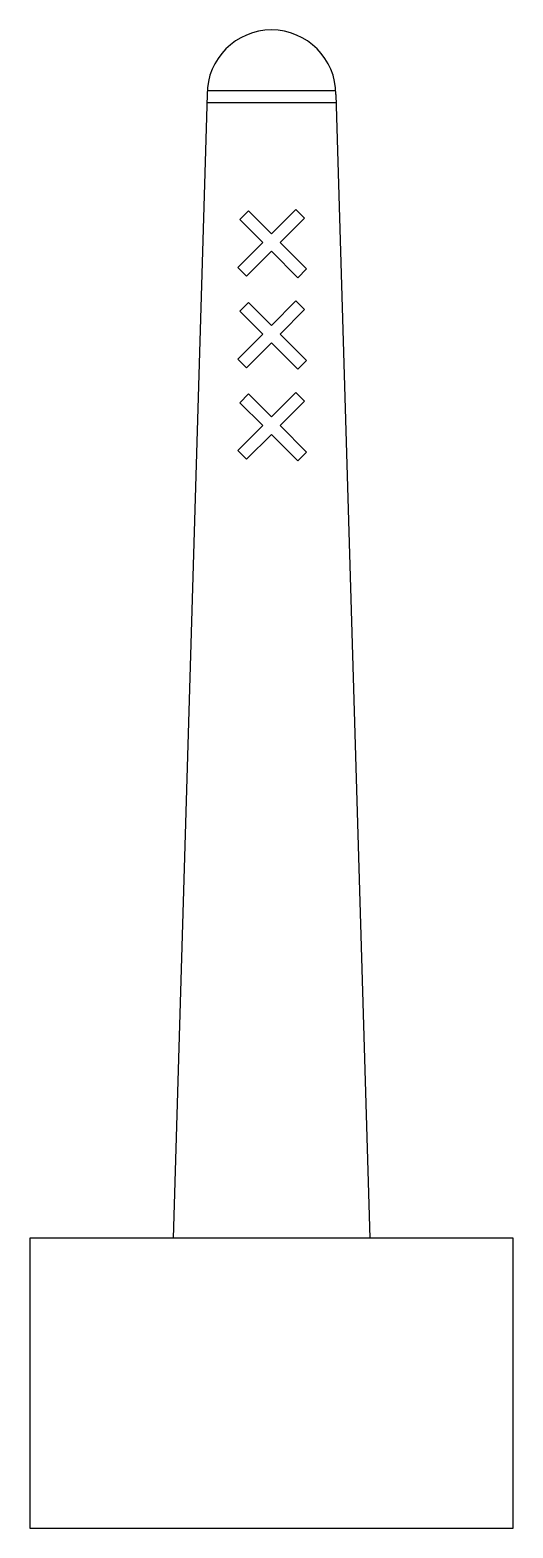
# Model space of a CAD drawing. Header units: metres. Extents: x -0.15 to 0.15, y 0 to 0.93.
import ezdxf

# ---------------------------------------------------------------- set-up
doc = ezdxf.new("R2010")
doc.units = ezdxf.units.M

msp = doc.modelspace()

# ---------------------------------------------------------------- linework, layer by layer
for p, q in [((-0.03993, 0.89236), (0.03993, 0.89236)), ((-0.03993, 0.88493), (0.03993, 0.88493)), ((0, 0.80343), (0.01517, 0.8186)), ((0.01517, 0.8186), (0.02058, 0.8132)), ((-0.01426, 0.8177), (-0.01967, 0.81229)), ((-0.00541, 0.79803), (-0.01967, 0.81229)), ((0, 0.80343), (-0.01426, 0.8177)), ((0.02058, 0.8132), (0.00541, 0.79803)), ((-0.0209, 0.78254), (-0.00541, 0.79803)), ((-0.01549, 0.77713), (0, 0.79262)), ((0, 0.79262), (0.0164, 0.77622)), ((0.02181, 0.78163), (0.00541, 0.79803)), ((-0.01549, 0.77713), (-0.0209, 0.78254)), ((0.0164, 0.77622), (0.02181, 0.78163)), ((-0.01426, 0.76086), (-0.01967, 0.75546)), ((-0.00541, 0.7412), (-0.01967, 0.75546)), ((0, 0.7466), (-0.01426, 0.76086)), ((0, 0.7466), (0.01517, 0.76177)), ((0.02058, 0.75637), (0.00541, 0.7412)), ((0.01517, 0.76177), (0.02058, 0.75637)), ((-0.0209, 0.7257), (-0.00541, 0.7412)), ((-0.01549, 0.7203), (0, 0.73579)), ((0, 0.73579), (0.0164, 0.71939)), ((0.02181, 0.7248), (0.00541, 0.7412)), ((-0.01549, 0.7203), (-0.0209, 0.7257)), ((0.0164, 0.71939), (0.02181, 0.7248)), ((-0.01426, 0.70403), (-0.01967, 0.69862)), ((-0.00541, 0.68436), (-0.01967, 0.69862)), ((0, 0.68977), (-0.01426, 0.70403)), ((0, 0.68977), (0.01517, 0.70494)), ((0.02058, 0.69953), (0.00541, 0.68436)), ((0.01517, 0.70494), (0.02058, 0.69953)), ((-0.0209, 0.66887), (-0.00541, 0.68436)), ((-0.01549, 0.66346), (0, 0.67896)), ((0, 0.67896), (0.0164, 0.66256)), ((0.02181, 0.66796), (0.00541, 0.68436)), ((-0.01549, 0.66346), (-0.0209, 0.66887)), ((0.0164, 0.66256), (0.02181, 0.66796))]:
    msp.add_line(p, q)
at = {"flags": 128}
for points in [[(-0.04, 0.89), (-0.061, 0.18), (-0.061, 0.18)], [(0.04, 0.89), (0.061, 0.18), (0.061, 0.18)], [(0.15, 0.18), (-0.15, 0.18), (-0.15, 0), (0.15, 0), (0.15, 0.18)]]:
    msp.add_lwpolyline(points, dxfattribs=at)
msp.add_arc((0, 0.89), 0.04, 0, 180)

doc.saveas('drawing.dxf')
